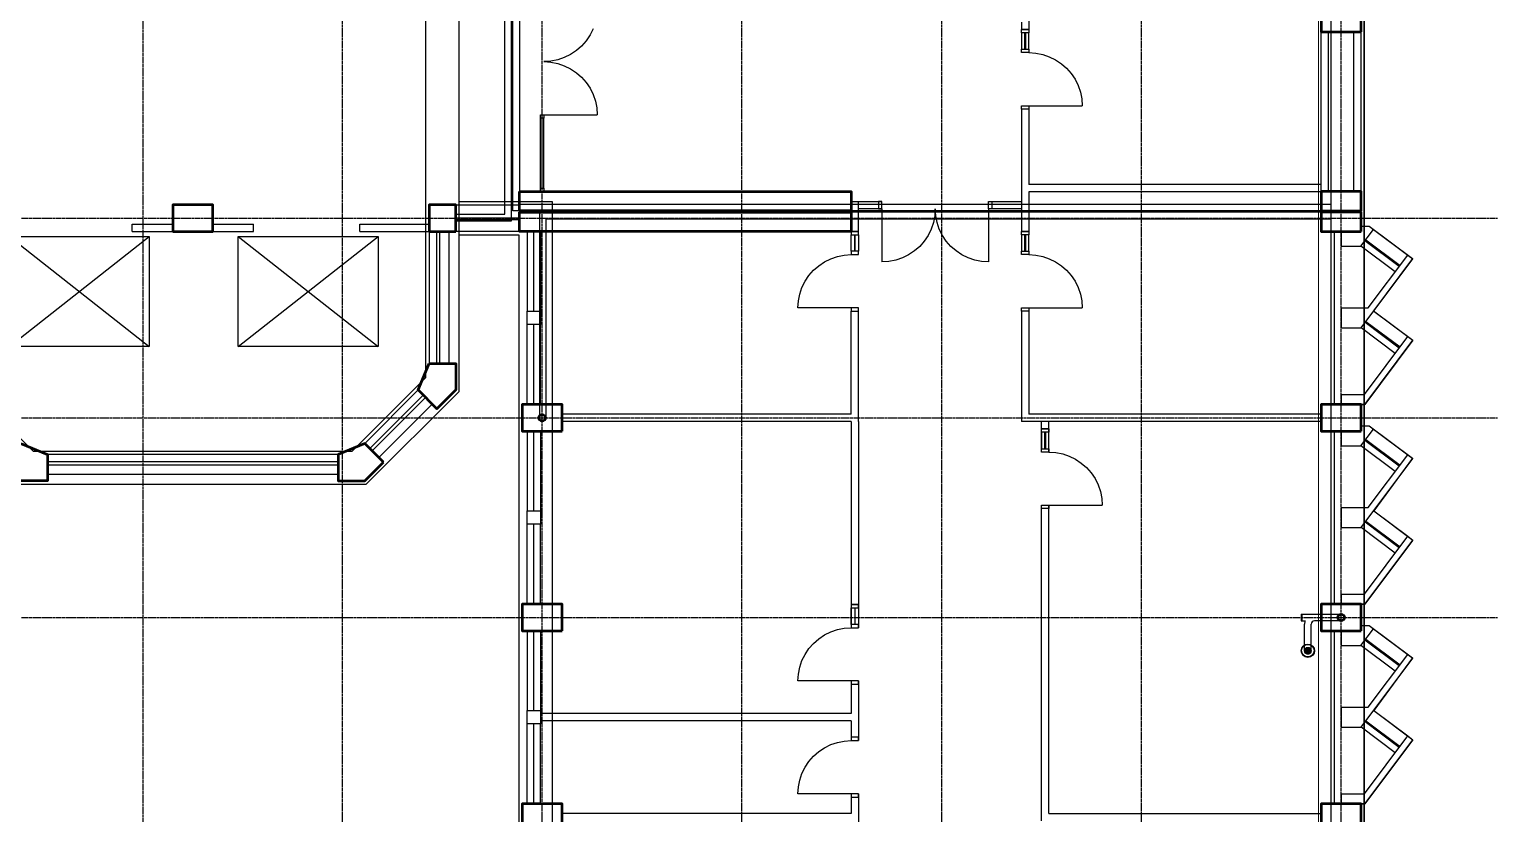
# Model space of a CAD drawing. Header units: millimetres. Extents: x -49883 to 71908, y -18440 to 67826.
# Drawn here: x 25763 to 47817, y 27828 to 39611 of the extents above; entities that cross this region are included whole.
import ezdxf

# ---------------------------------------------------------------- set-up
doc = ezdxf.new("R2010")
doc.units = ezdxf.units.MM
doc.linetypes.add('PCENTRE', pattern=[50.8, 31.75, -6.35, 6.35, -6.35])
doc.linetypes.add('PCENTRE2', pattern=[28.575, 19.05, -3.175, 3.175, -3.175])
for name, color, linetype in [('Boundaries_and_building_grids', 140, 'PCENTRE2'), ('Fourth Floor - General', 1, 'Continuous'), ('Fourth Floor - Roofs', 2, 'Continuous'), ('Fourth Floor - Structural Members', 5, 'Continuous'), ('Third Floor - Curtain Walls', 1, 'Continuous'), ('Third Floor - Doors Windows and Openings', 1, 'Continuous'), ('Third Floor - General', 1, 'Continuous'), ('Third Floor - Stairs', 8, 'Continuous'), ('Third Floor - Structural Members', 5, 'Continuous'), ('Third Floor - Walls', 3, 'Continuous')]:
    doc.layers.add(name, color=color, linetype=linetype)

# ---------------------------------------------------------------- blocks, each defined once
blk = doc.blocks.new('OffSetFullbore')
at = {"layer": 'Fourth Floor - Roofs', "linetype": 'Continuous'}
h = blk.add_hatch(dxfattribs=at)
h.set_pattern_fill('lines', color=256, scale=6.25, style=0)
h.set_pattern_definition([(0, (-14818.7696, 134.024), (0, 6.25), [])])
h.paths.add_polyline_path([(-550, -500, -1), (-450, -500, -1)])
at = {"layer": 'Fourth Floor - Roofs', "linetype": 'Continuous', "lineweight": -3}
for p, q in [((-600, 50), (0, 50)), ((-600, 50), (-600, -50)), ((-590, 50), (-590, -50)), ((-600, -50), (-541, -50)), ((-550, -500), (-550, -100)), ((-450, -500), (-450, -100)), ((0, -50), (-400, -50))]:
    blk.add_line(p, q, dxfattribs=at)
at = {"layer": 'Fourth Floor - Roofs', "linetype": 'Continuous'}
for radius in [100, 93.8, 50, 50]:
    blk.add_circle((-500, -500), radius, dxfattribs=at)
at = {"layer": 'Fourth Floor - Roofs', "linetype": 'Continuous', "lineweight": -3}
for centre, radius, start, end in [((0, 0), 50, 270, 90), ((-400, -100), 150, 160.5288, 180), ((-400, -100), 50, 90, 180)]:
    blk.add_arc(centre, radius, start, end, dxfattribs=at)

msp = doc.modelspace()

# ---------------------------------------------------------------- linework, layer by layer
at = {"layer": 'Boundaries_and_building_grids', "color": 140, "linetype": 'PCENTRE', "lineweight": -3}
for p, q in [((33467, -6274), (33467, 67826)), ((36467, -6274), (36467, 67826)), ((39467, -6274), (39467, 67826)), ((42467, -6274), (42467, 67826)), ((45467, -6274), (45467, 67826)), ((27467, 60172), (27467, -6274)), ((30467, -6274), (30467, 60177)), ((-49883, 36776), (47817, 36776)), ((-49883, 33776), (47817, 33776)), ((-49883, 30776), (47817, 30776))]:
    msp.add_line(p, q, dxfattribs=at)
at = {"layer": 'Fourth Floor - General', "color": 1, "linetype": 'Continuous', "lineweight": -3}
for p, q in [((33007, 36736, 13800), (33007, 42816, 13800)), ((32907, 36836, 13800), (32907, 42716, 13800)), ((32167, 36836, 13800), (32907, 36836, 13800)), ((32167, 36736, 13800), (33007, 36736, 13800))]:
    msp.add_line(p, q, dxfattribs=at)
at = {"layer": 'Fourth Floor - General', "color": 3, "linetype": 'Continuous', "lineweight": -3}
msp.add_line((32217, 37026, 13800), (33617, 37026, 13800), dxfattribs=at)
at = {"layer": 'Fourth Floor - Roofs', "color": 3, "linetype": 'Continuous'}
for p, q in [((45817, -4124, 13800), (45817, 65676, 13800)), ((31717, 34379, 13800), (31717, 43672, 13800)), ((32217, 34172, 13800), (32217, 43879, 13800)), ((32217, 36526, 13800), (33117, 36526, 13800)), ((33117, 36526, 13800), (33117, 13026, 13800)), ((24717, 34379, 13800), (25821, 33276, 13800)), ((30614, 33276, 13800), (31717, 34379, 13800)), ((30821, 32776, 13800), (32217, 34172, 13800)), ((25821, 33276, 13800), (30614, 33276, 13800)), ((25614, 32776, 13800), (30821, 32776, 13800))]:
    msp.add_line(p, q, dxfattribs=at)
at = {"layer": 'Fourth Floor - Roofs', "color": 3, "linetype": 'Continuous', "lineweight": -3}
for p, q in [((45317, -3624, 13800), (45317, 65176, 13800)), ((33617, 37026, 13800), (33617, 12526, 13800))]:
    msp.add_line(p, q, dxfattribs=at)
at = {"layer": 'Fourth Floor - Roofs', "color": 1, "linetype": 'Continuous', "lineweight": -3}
for p, q in [((33027, 36886, 13800), (33027, 42676, 13800)), ((33127, 42576, 13800), (33127, 36986, 13800)), ((45317, 36886, 13800), (33027, 36886, 13800)), ((33127, 36986, 13800), (45317, 36986, 13800)), ((45317, 36866, 13800), (33427, 36866, 13800)), ((33427, 36866, 13800), (33427, 33806, 13800)), ((33527, 33806, 13800), (33527, 36766, 13800)), ((33527, 36766, 13800), (45317, 36766, 13800))]:
    msp.add_line(p, q, dxfattribs=at)
at = {"layer": 'Fourth Floor - Roofs', "color": 1, "linetype": 'Continuous', "lineweight": -3, "elevation": 13800}
msp.add_lwpolyline([(45767, 36653), (45887, 36653), (46538, 36167), (45951, 35381), (46543, 34939), (45823, 33976), (45767, 33976), (45767, 33653), (45887, 33653), (46538, 33167), (45956, 32378), (46543, 31939), (45823, 30976), (45767, 30976), (45767, 30653), (45887, 30653), (46538, 30167), (45956, 29378), (46543, 28939), (45823, 27976), (45767, 27976)], dxfattribs=at)
at = {"layer": 'Fourth Floor - Structural Members', "color": 8, "linetype": 'Continuous', "lineweight": 50, "elevation": 13800}
for points in [[(45767, 39576), (45767, 39976), (45167, 39976), (45167, 39576), (45767, 39576)], [(33767, 33576), (33767, 33976), (33167, 33976), (33167, 33576), (33767, 33576)], [(45767, 33576), (45767, 33976), (45167, 33976), (45167, 33576), (45767, 33576)], [(33767, 30576), (33767, 30976), (33167, 30976), (33167, 30576), (33767, 30576)], [(45767, 30576), (45767, 30976), (45167, 30976), (45167, 30576), (45767, 30576)], [(33767, 27576), (33767, 27976), (33167, 27976), (33167, 27576), (33767, 27576)], [(45767, 27576), (45767, 27976), (45167, 27976), (45167, 27576), (45767, 27576)]]:
    msp.add_lwpolyline(points, dxfattribs=at)
for points in [[(33127, 37176), (38107, 37176), (38107, 36886), (33127, 36886), (33127, 37176)], [(45767, 36886), (45767, 37176), (45167, 37176), (45167, 36886), (45767, 36886)], [(27917, 36576), (28517, 36576), (28517, 36976), (27917, 36976)], [(32167, 36576), (32167, 36976), (31767, 36976), (31767, 36576)], [(33127, 36866), (38107, 36866), (38107, 36576), (33127, 36576), (33127, 36866)], [(45767, 36576), (45767, 36866), (45167, 36866), (45167, 36576), (45767, 36576)], [(31767, 34593), (32167, 34593), (32167, 34193), (31884, 33910), (31602, 34193)], [(25634, 33391), (26034, 33226), (26034, 32826), (25634, 32826), (25352, 33109)], [(31083, 33109), (30800, 33391), (30400, 33226), (30400, 32826), (30800, 32826)]]:
    msp.add_lwpolyline(points, close=True, dxfattribs=at)
at = {"layer": 'Fourth Floor - Structural Members', "color": 8, "linetype": 'Continuous', "lineweight": 50}
for centre in [(33467, 33776, 13800), (45467, 30776, 13800)]:
    msp.add_circle(centre, 50, dxfattribs=at)
at = {"layer": 'Third Floor - Curtain Walls', "color": 3, "linetype": 'Continuous'}
for p, q in [((45767, 36653, 10350), (45887, 36653, 10350)), ((45887, 36653, 10350), (45951, 36605, 10350)), ((45467, 36576, 10350), (45467, 36353, 10350)), ((45763, 36353, 10350), (45951, 36605, 10350)), ((45467, 36353, 10350), (45763, 36353, 10350)), ((45874, 35426, 10350), (46467, 36219, 10350)), ((46467, 36219, 10350), (46543, 36163, 10350)), ((45767, 35126, 10350), (46543, 36163, 10350)), ((45467, 35426, 10350), (45874, 35426, 10350)), ((45467, 35426, 10350), (45467, 35126, 10350)), ((45467, 35126, 10350), (45767, 35126, 10350)), ((45817, 34126, 10350), (46467, 34995, 10350)), ((45823, 33976, 10350), (46543, 34939, 10350)), ((46467, 34995, 10350), (46543, 34939, 10350)), ((45367, 33976, 10350), (45823, 33976, 10350)), ((45467, 34126, 10350), (45467, 33976, 10350)), ((45467, 34126, 10350), (45817, 34126, 10350)), ((33767, 33721, 10350), (33767, 33831, 10350)), ((45467, 33576, 10350), (45467, 33353, 10350)), ((45763, 33353, 10350), (45951, 33605, 10350)), ((45767, 33653, 10350), (45887, 33653, 10350)), ((45887, 33653, 10350), (45951, 33605, 10350)), ((45467, 33353, 10350), (45763, 33353, 10350)), ((45767, 32126, 10350), (46543, 33163, 10350)), ((45874, 32426, 10350), (46467, 33219, 10350)), ((46467, 33219, 10350), (46543, 33163, 10350)), ((45467, 32426, 10350), (45467, 32126, 10350)), ((45467, 32426, 10350), (45874, 32426, 10350)), ((45467, 32126, 10350), (45767, 32126, 10350)), ((45817, 31126, 10350), (46467, 31995, 10350)), ((46467, 31995, 10350), (46543, 31939, 10350)), ((45823, 30976, 10350), (46543, 31939, 10350)), ((45467, 31126, 10350), (45467, 30976, 10350)), ((45467, 31126, 10350), (45817, 31126, 10350)), ((45367, 30976, 10350), (45823, 30976, 10350)), ((45467, 30576, 10350), (45467, 30353, 10350)), ((45763, 30353, 10350), (45951, 30605, 10350)), ((45767, 30653, 10350), (45887, 30653, 10350)), ((45887, 30653, 10350), (45951, 30605, 10350)), ((45467, 30353, 10350), (45763, 30353, 10350)), ((45874, 29426, 10350), (46467, 30219, 10350)), ((46467, 30219, 10350), (46543, 30163, 10350)), ((45767, 29126, 10350), (46543, 30163, 10350)), ((45467, 29426, 10350), (45874, 29426, 10350)), ((45467, 29426, 10350), (45467, 29126, 10350)), ((45467, 29126, 10350), (45767, 29126, 10350)), ((45817, 28126, 10350), (46467, 28995, 10350)), ((45823, 27976, 10350), (46543, 28939, 10350)), ((46467, 28995, 10350), (46543, 28939, 10350)), ((45467, 28126, 10350), (45467, 27976, 10350)), ((45467, 28126, 10350), (45817, 28126, 10350)), ((45367, 27976, 10350), (45823, 27976, 10350))]:
    msp.add_line(p, q, dxfattribs=at)
at = {"layer": 'Third Floor - Curtain Walls', "color": 3, "linetype": 'Continuous', "elevation": 10350}
for points in [[(45367, 33976), (45367, 36576), (45767, 36576), (45767, 36653)], [(33442, 35176), (33242, 35176), (33242, 35376), (33442, 35376), (33442, 35176)], [(45367, 30976), (45367, 33576), (45767, 33576), (45767, 33653)], [(33442, 32176), (33242, 32176), (33242, 32376), (33442, 32376), (33442, 32176)], [(45367, 27976), (45367, 30576), (45767, 30576), (45767, 30653)], [(33442, 29176), (33242, 29176), (33242, 29376), (33442, 29376), (33442, 29176)]]:
    msp.add_lwpolyline(points, dxfattribs=at)
at = {"layer": 'Third Floor - Doors Windows and Openings'}
for p, q in [((34185, 39526, 10350), (34127, 39439, 10350)), ((34231, 39620, 10350), (34185, 39526, 10350)), ((33979, 39291, 10350), (33892, 39233, 10350)), ((34058, 39360, 10350), (33979, 39291, 10350)), ((34127, 39439, 10350), (34058, 39360, 10350)), ((40777, 39261, 10350), (40882, 39254, 10350)), ((33597, 39133, 10350), (33492, 39126, 10350)), ((33492, 39126, 10350), (33597, 39119, 10350)), ((33699, 39153, 10350), (33597, 39133, 10350)), ((33597, 39119, 10350), (33699, 39098, 10350)), ((33798, 39187, 10350), (33699, 39153, 10350)), ((33699, 39098, 10350), (33798, 39065, 10350)), ((33892, 39233, 10350), (33798, 39187, 10350)), ((33798, 39065, 10350), (33892, 39019, 10350)), ((40882, 39254, 10350), (40984, 39233, 10350)), ((40984, 39233, 10350), (41083, 39200, 10350)), ((41083, 39200, 10350), (41177, 39154, 10350)), ((41177, 39154, 10350), (41264, 39095, 10350)), ((41264, 39095, 10350), (41343, 39026, 10350)), ((33892, 39019, 10350), (33979, 38960, 10350)), ((33979, 38960, 10350), (34058, 38891, 10350)), ((34058, 38891, 10350), (34127, 38813, 10350)), ((41343, 39026, 10350), (41412, 38948, 10350)), ((41412, 38948, 10350), (41470, 38861, 10350)), ((41470, 38861, 10350), (41516, 38767, 10350)), ((34127, 38813, 10350), (34185, 38726, 10350)), ((34185, 38726, 10350), (34231, 38632, 10350)), ((34231, 38632, 10350), (34265, 38533, 10350)), ((41516, 38767, 10350), (41550, 38668, 10350)), ((41550, 38668, 10350), (41570, 38565, 10350)), ((34265, 38533, 10350), (34285, 38430, 10350)), ((34285, 38430, 10350), (34292, 38326, 10350)), ((41570, 38565, 10350), (41577, 38461, 10350)), ((39370, 36916, 10350), (39363, 36811, 10350)), ((39377, 36811, 10350), (39370, 36916, 10350)), ((39309, 36610, 10350), (39263, 36516, 10350)), ((39343, 36709, 10350), (39309, 36610, 10350)), ((39363, 36811, 10350), (39343, 36709, 10350)), ((39397, 36709, 10350), (39377, 36811, 10350)), ((39431, 36610, 10350), (39397, 36709, 10350)), ((39477, 36516, 10350), (39431, 36610, 10350)), ((39205, 36429, 10350), (39136, 36350, 10350)), ((39263, 36516, 10350), (39205, 36429, 10350)), ((39536, 36429, 10350), (39477, 36516, 10350)), ((39605, 36350, 10350), (39536, 36429, 10350)), ((37801, 36165, 10350), (37900, 36198, 10350)), ((37900, 36198, 10350), (38003, 36219, 10350)), ((38003, 36219, 10350), (38107, 36226, 10350)), ((38876, 36177, 10350), (38777, 36143, 10350)), ((38970, 36223, 10350), (38876, 36177, 10350)), ((39057, 36281, 10350), (38970, 36223, 10350)), ((39136, 36350, 10350), (39057, 36281, 10350)), ((39683, 36281, 10350), (39605, 36350, 10350)), ((39770, 36223, 10350), (39683, 36281, 10350)), ((39864, 36177, 10350), (39770, 36223, 10350)), ((39963, 36143, 10350), (39864, 36177, 10350)), ((40777, 36226, 10350), (40882, 36219, 10350)), ((40882, 36219, 10350), (40984, 36198, 10350)), ((40984, 36198, 10350), (41083, 36165, 10350)), ((37473, 35913, 10350), (37542, 35991, 10350)), ((37542, 35991, 10350), (37620, 36060, 10350)), ((37620, 36060, 10350), (37707, 36119, 10350)), ((37707, 36119, 10350), (37801, 36165, 10350)), ((38675, 36123, 10350), (38570, 36116, 10350)), ((38777, 36143, 10350), (38675, 36123, 10350)), ((40066, 36123, 10350), (39963, 36143, 10350)), ((40170, 36116, 10350), (40066, 36123, 10350)), ((41083, 36165, 10350), (41177, 36119, 10350)), ((41177, 36119, 10350), (41264, 36060, 10350)), ((41264, 36060, 10350), (41343, 35991, 10350)), ((41343, 35991, 10350), (41412, 35913, 10350)), ((37334, 35633, 10350), (37368, 35732, 10350)), ((37368, 35732, 10350), (37414, 35826, 10350)), ((37414, 35826, 10350), (37473, 35913, 10350)), ((41412, 35913, 10350), (41470, 35826, 10350)), ((41470, 35826, 10350), (41516, 35732, 10350)), ((41516, 35732, 10350), (41550, 35633, 10350)), ((37307, 35426, 10350), (37314, 35530, 10350)), ((37314, 35530, 10350), (37334, 35633, 10350)), ((41550, 35633, 10350), (41570, 35530, 10350)), ((41570, 35530, 10350), (41577, 35426, 10350)), ((41077, 33261, 10350), (41182, 33254, 10350)), ((41182, 33254, 10350), (41284, 33233, 10350)), ((41284, 33233, 10350), (41383, 33200, 10350)), ((41383, 33200, 10350), (41477, 33154, 10350)), ((41477, 33154, 10350), (41564, 33095, 10350)), ((41564, 33095, 10350), (41643, 33026, 10350)), ((41643, 33026, 10350), (41712, 32948, 10350)), ((41712, 32948, 10350), (41770, 32861, 10350)), ((41770, 32861, 10350), (41816, 32767, 10350)), ((41816, 32767, 10350), (41850, 32668, 10350)), ((41850, 32668, 10350), (41870, 32565, 10350)), ((41870, 32565, 10350), (41877, 32461, 10350)), ((37542, 30386, 10350), (37620, 30455, 10350)), ((37620, 30455, 10350), (37707, 30514, 10350)), ((37707, 30514, 10350), (37801, 30560, 10350)), ((37801, 30560, 10350), (37900, 30593, 10350)), ((37900, 30593, 10350), (38003, 30614, 10350)), ((38003, 30614, 10350), (38107, 30621, 10350)), ((37368, 30127, 10350), (37414, 30221, 10350)), ((37414, 30221, 10350), (37473, 30308, 10350)), ((37473, 30308, 10350), (37542, 30386, 10350)), ((37314, 29925, 10350), (37334, 30028, 10350)), ((37334, 30028, 10350), (37368, 30127, 10350)), ((37307, 29821, 10350), (37314, 29925, 10350)), ((37801, 28865, 10350), (37900, 28898, 10350)), ((37900, 28898, 10350), (38003, 28919, 10350)), ((38003, 28919, 10350), (38107, 28926, 10350)), ((37473, 28613, 10350), (37542, 28691, 10350)), ((37542, 28691, 10350), (37620, 28760, 10350)), ((37620, 28760, 10350), (37707, 28819, 10350)), ((37707, 28819, 10350), (37801, 28865, 10350)), ((37368, 28432, 10350), (37414, 28526, 10350)), ((37414, 28526, 10350), (37473, 28613, 10350)), ((37307, 28126, 10350), (37314, 28230, 10350)), ((37314, 28230, 10350), (37334, 28333, 10350)), ((37334, 28333, 10350), (37368, 28432, 10350))]:
    msp.add_line(p, q, dxfattribs=at)
at = {"layer": 'Third Floor - Doors Windows and Openings', "linetype": 'Continuous'}
for p, q in [((40667, 39561, 10350), (40667, 39311, 10350)), ((40717, 39311, 10350), (40717, 39561, 10350)), ((40727, 39561, 10350), (40727, 39311, 10350)), ((40777, 39311, 10350), (40777, 39561, 10350)), ((40777, 38461, 10350), (41577, 38461, 10350)), ((33442, 37226, 10350), (33442, 38276, 10350)), ((33467, 37226, 10350), (33467, 38276, 10350)), ((33492, 38326, 10350), (34292, 38326, 10350)), ((33492, 37226, 10350), (33492, 38276, 10350)), ((38570, 36916, 10350), (38570, 36116, 10350)), ((40170, 36916, 10350), (40170, 36116, 10350)), ((38107, 36276, 10350), (38107, 36526, 10350)), ((38157, 36526, 10350), (38157, 36276, 10350)), ((38167, 36276, 10350), (38167, 36526, 10350)), ((38217, 36526, 10350), (38217, 36276, 10350)), ((40667, 36526, 10350), (40667, 36276, 10350)), ((40717, 36276, 10350), (40717, 36526, 10350)), ((40727, 36526, 10350), (40727, 36276, 10350)), ((40777, 36276, 10350), (40777, 36526, 10350)), ((38107, 35426, 10350), (37307, 35426, 10350)), ((40777, 35426, 10350), (41577, 35426, 10350)), ((40967, 33561, 10350), (40967, 33311, 10350)), ((41017, 33311, 10350), (41017, 33561, 10350)), ((41027, 33561, 10350), (41027, 33311, 10350)), ((41077, 33311, 10350), (41077, 33561, 10350)), ((41077, 32461, 10350), (41877, 32461, 10350)), ((38107, 30671, 10350), (38107, 30921, 10350)), ((38107, 30921, 10350), (38107, 30671, 10350)), ((38167, 30671, 10350), (38167, 30921, 10350)), ((38217, 30921, 10350), (38217, 30671, 10350)), ((38107, 29821, 10350), (37307, 29821, 10350)), ((38107, 28126, 10350), (37307, 28126, 10350))]:
    msp.add_line(p, q, dxfattribs=at)
at = {"layer": 'Third Floor - Doors Windows and Openings', "color": 1, "linetype": 'Continuous'}
for p, q in [((33127, 36776, 10350), (32167, 36776, 10350)), ((32167, 36756, 10350), (33127, 36756, 10350)), ((33242, 36576, 10350), (33242, 35376, 10350)), ((33442, 36576, 10350), (33242, 36576, 10350)), ((33342, 35376, 10350), (33342, 36576, 10350)), ((33442, 36576, 10350), (33442, 35376, 10350)), ((46339, 36048, 10350), (45823, 36433, 10350)), ((45835, 36449, 10350), (46351, 36064, 10350)), ((45951, 36605, 10350), (46467, 36219, 10350)), ((46279, 35967, 10350), (45763, 36353, 10350)), ((45956, 35378, 10350), (46467, 34995, 10350)), ((33242, 33976, 10350), (33242, 35176, 10350)), ((33342, 33976, 10350), (33342, 35176, 10350)), ((33442, 33976, 10350), (33442, 35176, 10350)), ((46279, 34743, 10350), (45767, 35126, 10350)), ((46339, 34823, 10350), (45827, 35206, 10350)), ((45839, 35222, 10350), (46351, 34839, 10350)), ((33242, 33976, 10350), (33442, 33976, 10350)), ((33242, 33576, 10350), (33242, 32376, 10350)), ((33442, 33576, 10350), (33242, 33576, 10350)), ((33342, 32376, 10350), (33342, 33576, 10350)), ((33442, 33576, 10350), (33442, 32376, 10350)), ((45951, 33605, 10350), (46467, 33219, 10350)), ((46279, 32967, 10350), (45763, 33353, 10350)), ((46339, 33048, 10350), (45823, 33433, 10350)), ((45835, 33449, 10350), (46351, 33064, 10350)), ((46339, 31823, 10350), (45827, 32206, 10350)), ((45839, 32222, 10350), (46351, 31839, 10350)), ((45956, 32378, 10350), (46467, 31995, 10350)), ((33242, 30976, 10350), (33242, 32176, 10350)), ((33342, 30976, 10350), (33342, 32176, 10350)), ((33442, 30976, 10350), (33442, 32176, 10350)), ((46279, 31743, 10350), (45767, 32126, 10350)), ((33242, 30976, 10350), (33442, 30976, 10350)), ((33242, 30576, 10350), (33242, 29376, 10350)), ((33442, 30576, 10350), (33242, 30576, 10350)), ((33342, 29376, 10350), (33342, 30576, 10350)), ((33442, 30576, 10350), (33442, 29376, 10350)), ((45835, 30449, 10350), (46351, 30064, 10350)), ((45951, 30605, 10350), (46467, 30219, 10350)), ((46279, 29967, 10350), (45763, 30353, 10350)), ((46339, 30048, 10350), (45823, 30433, 10350)), ((45956, 29378, 10350), (46467, 28995, 10350)), ((33242, 27976, 10350), (33242, 29176, 10350)), ((33342, 27976, 10350), (33342, 29176, 10350)), ((33442, 27976, 10350), (33442, 29176, 10350)), ((46279, 28743, 10350), (45767, 29126, 10350)), ((46339, 28823, 10350), (45827, 29206, 10350)), ((45839, 29222, 10350), (46351, 28839, 10350)), ((33242, 27976, 10350), (33442, 27976, 10350))]:
    msp.add_line(p, q, dxfattribs=at)
at = {"layer": 'Third Floor - Doors Windows and Openings', "linetype": 'Continuous', "elevation": 10350}
for points in [[(40777, 39561), (40667, 39561), (40667, 39611), (40777, 39611), (40777, 39561)], [(40777, 39261), (40667, 39261), (40667, 39311), (40777, 39311), (40777, 39261)], [(40777, 38411), (40667, 38411), (40667, 38461), (40777, 38461), (40777, 38411)], [(33442, 38276), (33442, 38326), (33492, 38326), (33492, 38276), (33442, 38276)], [(33442, 37176), (33442, 37226), (33492, 37226), (33492, 37176), (33442, 37176)], [(38520, 37026), (38520, 36916), (38570, 36916), (38570, 37026), (38520, 37026)], [(40220, 37026), (40220, 36916), (40170, 36916), (40170, 37026), (40220, 37026)], [(38107, 36526), (38217, 36526), (38217, 36576), (38107, 36576), (38107, 36526)], [(40777, 36526), (40667, 36526), (40667, 36576), (40777, 36576), (40777, 36526)], [(38107, 36226), (38217, 36226), (38217, 36276), (38107, 36276), (38107, 36226)], [(40777, 36226), (40667, 36226), (40667, 36276), (40777, 36276), (40777, 36226)], [(38107, 35376), (38217, 35376), (38217, 35426), (38107, 35426), (38107, 35376)], [(40777, 35376), (40667, 35376), (40667, 35426), (40777, 35426), (40777, 35376)], [(41077, 33561), (40967, 33561), (40967, 33611), (41077, 33611), (41077, 33561)], [(41077, 33261), (40967, 33261), (40967, 33311), (41077, 33311), (41077, 33261)], [(41077, 32411), (40967, 32411), (40967, 32461), (41077, 32461), (41077, 32411)], [(38107, 30921), (38217, 30921), (38217, 30971), (38107, 30971), (38107, 30921)], [(38107, 30621), (38217, 30621), (38217, 30671), (38107, 30671), (38107, 30621)], [(38107, 29771), (38217, 29771), (38217, 29821), (38107, 29821), (38107, 29771)], [(38107, 28926), (38217, 28926), (38217, 28976), (38107, 28976), (38107, 28926)], [(38107, 28076), (38217, 28076), (38217, 28126), (38107, 28126), (38107, 28076)]]:
    msp.add_lwpolyline(points, dxfattribs=at)
at = {"layer": 'Third Floor - Doors Windows and Openings', "color": 1, "linetype": 'Continuous', "elevation": 10350}
msp.add_lwpolyline([(32167, 36976), (33127, 36976), (33127, 36576), (32167, 36576), (32167, 36976)], dxfattribs=at)
at = {"layer": 'Third Floor - General', "color": 6, "linetype": 'Continuous', "lineweight": 0}
for p in [(45127, 9881, 10350), (45807, 9870, 10350)]:
    msp.add_xline(p, (0, 1), dxfattribs=at)
at = {"layer": 'Third Floor - Stairs', "color": 8, "linetype": 'Continuous'}
for p, q in [((25465, 34848, 10350), (27565, 36498, 10350)), ((25465, 36498, 10350), (27565, 34848, 10350)), ((28901, 34848, 10350), (31001, 36498, 10350)), ((28901, 36498, 10350), (31001, 34848, 10350))]:
    msp.add_line(p, q, dxfattribs=at)
at = {"layer": 'Third Floor - Stairs', "color": 8, "linetype": 'Continuous', "elevation": 10350}
for points in [[(27565, 34848), (25465, 34848), (25465, 36498), (27565, 36498), (27565, 34848)], [(31001, 34848), (28901, 34848), (28901, 36498), (31001, 36498), (31001, 34848)]]:
    msp.add_lwpolyline(points, dxfattribs=at)
at = {"layer": 'Third Floor - Structural Members', "color": 5, "linetype": 'Continuous', "elevation": 10350}
for points in [[(45767, 39576), (45767, 39976), (45167, 39976), (45167, 39576), (45767, 39576)], [(33767, 33576), (33767, 33976), (33167, 33976), (33167, 33576), (33767, 33576)], [(45767, 33576), (45767, 33976), (45167, 33976), (45167, 33576), (45767, 33576)], [(33767, 30576), (33767, 30976), (33167, 30976), (33167, 30576), (33767, 30576)], [(45767, 30576), (45767, 30976), (45167, 30976), (45167, 30576), (45767, 30576)], [(33767, 27576), (33767, 27976), (33167, 27976), (33167, 27576), (33767, 27576)], [(45767, 27576), (45767, 27976), (45167, 27976), (45167, 27576), (45767, 27576)]]:
    msp.add_lwpolyline(points, dxfattribs=at)
for points in [[(33127, 37176), (38097, 37176), (38097, 36886), (33127, 36886), (33127, 37176)], [(45767, 36886), (45767, 37176), (45167, 37176), (45167, 36886), (45767, 36886)], [(27917, 36576), (28517, 36576), (28517, 36976), (27917, 36976)], [(32167, 36576), (32167, 36976), (31767, 36976), (31767, 36576)], [(33127, 36866), (38097, 36866), (38097, 36576), (33127, 36576), (33127, 36976)], [(45767, 36576), (45767, 36866), (45167, 36866), (45167, 36576), (45767, 36576)], [(31767, 34593), (32167, 34593), (32167, 34193), (31884, 33910), (31602, 34193)], [(25634, 33391), (26034, 33226), (26034, 32826), (25634, 32826), (25352, 33109)], [(31083, 33109), (30800, 33391), (30400, 33226), (30400, 32826), (30800, 32826)]]:
    msp.add_lwpolyline(points, close=True, dxfattribs=at)
at = {"layer": 'Third Floor - Structural Members', "color": 5, "linetype": 'Continuous', "lineweight": -3}
for centre in [(33467, 33776, 10350), (45467, 30776, 10350)]:
    msp.add_circle(centre, 50, dxfattribs=at)
at = {"layer": 'Third Floor - Walls', "color": 2, "linetype": 'Continuous'}
for p, q in [((40777, 41411, 10350), (40777, 39611, 10350)), ((40667, 39721, 10350), (40667, 39611, 10350)), ((40777, 39611, 10350), (40667, 39611, 10350)), ((40777, 38411, 10350), (40667, 38411, 10350)), ((40667, 38411, 10350), (40667, 36976, 10350)), ((40777, 38411, 10350), (40777, 37281, 10350)), ((45167, 37281, 10350), (40777, 37281, 10350)), ((45167, 37171, 10350), (40777, 37171, 10350)), ((40777, 37171, 10350), (40777, 36576, 10350)), ((38217, 37026, 10350), (38570, 37026, 10350)), ((38570, 36916, 10350), (38217, 36916, 10350)), ((38520, 37026, 10350), (38520, 36916, 10350)), ((40170, 37026, 10350), (40667, 37026, 10350)), ((40667, 36916, 10350), (40170, 36916, 10350)), ((40220, 37026, 10350), (40220, 36916, 10350)), ((40667, 36976, 10350), (40667, 36576, 10350)), ((40777, 36576, 10350), (40667, 36576, 10350)), ((38107, 33831, 10350), (38107, 35376, 10350)), ((38107, 35376, 10350), (38217, 35376, 10350)), ((38217, 33721, 10350), (38217, 35376, 10350)), ((40777, 35376, 10350), (40667, 35376, 10350)), ((40667, 35376, 10350), (40667, 33721, 10350)), ((40777, 35376, 10350), (40777, 33831, 10350)), ((38107, 33831, 10350), (33767, 33831, 10350)), ((45167, 33831, 10350), (40777, 33831, 10350)), ((45167, 33831, 10350), (45167, 33721, 10350)), ((38107, 33721, 10350), (33767, 33721, 10350)), ((38107, 33721, 10350), (38107, 30621, 10350)), ((38217, 33721, 10350), (38217, 30621, 10350)), ((45167, 33721, 10350), (40667, 33721, 10350)), ((40967, 33261, 10350), (40967, 33721, 10350)), ((41077, 33611, 10350), (40967, 33611, 10350)), ((41077, 33261, 10350), (41077, 33721, 10350)), ((40967, 27721, 10350), (40967, 32461, 10350)), ((41077, 27831, 10350), (41077, 32461, 10350)), ((41077, 32411, 10350), (40967, 32411, 10350)), ((38107, 30971, 10350), (38217, 30971, 10350)), ((38107, 29821, 10350), (38107, 29331, 10350)), ((38217, 29821, 10350), (38217, 28926, 10350)), ((38107, 29771, 10350), (38217, 29771, 10350)), ((38107, 29331, 10350), (33442, 29331, 10350)), ((38107, 29221, 10350), (33442, 29221, 10350)), ((38107, 29221, 10350), (38107, 28926, 10350)), ((38107, 28126, 10350), (38107, 27831, 10350)), ((38107, 28076, 10350), (38217, 28076, 10350)), ((38217, 28126, 10350), (38217, 25871, 10350)), ((38107, 27831, 10350), (33767, 27831, 10350)), ((41077, 27831, 10350), (45167, 27831, 10350)), ((45167, 27721, 10350), (45167, 27831, 10350))]:
    msp.add_line(p, q, dxfattribs=at)
at = {"layer": 'Third Floor - Walls', "color": 3, "linetype": 'Continuous'}
for p, q in [((45167, 39576, 10350), (45277, 39576, 10350)), ((45167, 37176, 10350), (45167, 39576, 10350)), ((45277, 37176, 10350), (45277, 39576, 10350)), ((45657, 37176, 10350), (45657, 39576, 10350)), ((45767, 37176, 10350), (45767, 39576, 10350)), ((45167, 37176, 10350), (45277, 37176, 10350)), ((45767, 37176, 10350), (45657, 37176, 10350)), ((38107, 36576, 10350), (38107, 37026, 10350)), ((38107, 37026, 10350), (38217, 37026, 10350)), ((38217, 36576, 10350), (38217, 37026, 10350)), ((27306, 36576, 10350), (27306, 36686, 10350)), ((27306, 36686, 10350), (27917, 36686, 10350)), ((27917, 36686, 10350), (27917, 36576, 10350)), ((28517, 36686, 10350), (29129, 36686, 10350)), ((28517, 36686, 10350), (28517, 36576, 10350)), ((29129, 36576, 10350), (29129, 36686, 10350)), ((30729, 36686, 10350), (31767, 36686, 10350)), ((30729, 36576, 10350), (30729, 36686, 10350)), ((31767, 36576, 10350), (31767, 36686, 10350)), ((27306, 36576, 10350), (27917, 36576, 10350)), ((28517, 36576, 10350), (29129, 36576, 10350)), ((30729, 36576, 10350), (31767, 36576, 10350)), ((31767, 36576, 10350), (31767, 34593, 10350)), ((31877, 36576, 10350), (31877, 34593, 10350)), ((31927, 34593, 10350), (31927, 36576, 10350)), ((32067, 36576, 10350), (31927, 36576, 10350)), ((32067, 34593, 10350), (32067, 36576, 10350)), ((38107, 36576, 10350), (38217, 36576, 10350)), ((31767, 34593, 10350), (31877, 34593, 10350)), ((32067, 34593, 10350), (31927, 34593, 10350)), ((31602, 34193, 10350), (30800, 33391, 10350)), ((31602, 34193, 10350), (31679, 34115, 10350)), ((31679, 34115, 10350), (30878, 33314, 10350)), ((31715, 34080, 10350), (30913, 33278, 10350)), ((31814, 33981, 10350), (31012, 33179, 10350)), ((31814, 33981, 10350), (31715, 34080, 10350)), ((30800, 33391, 10350), (30878, 33314, 10350)), ((26034, 33226, 10350), (26034, 33116, 10350)), ((30400, 33226, 10350), (26034, 33226, 10350)), ((30400, 33116, 10350), (26034, 33116, 10350)), ((30400, 33226, 10350), (30400, 33116, 10350)), ((31012, 33179, 10350), (30913, 33278, 10350)), ((26034, 33066, 10350), (30400, 33066, 10350)), ((26034, 32926, 10350), (26034, 33066, 10350)), ((26034, 32926, 10350), (30400, 32926, 10350)), ((30400, 33066, 10350), (30400, 32926, 10350))]:
    msp.add_line(p, q, dxfattribs=at)

# ---------------------------------------------------------------- block references
at = {"layer": 'Fourth Floor - Roofs', "color": 1, "linetype": 'Continuous', "lineweight": -3}
msp.add_blockref('OffSetFullbore', (45467, 30776, 13800), dxfattribs=at)

doc.saveas('drawing.dxf')
